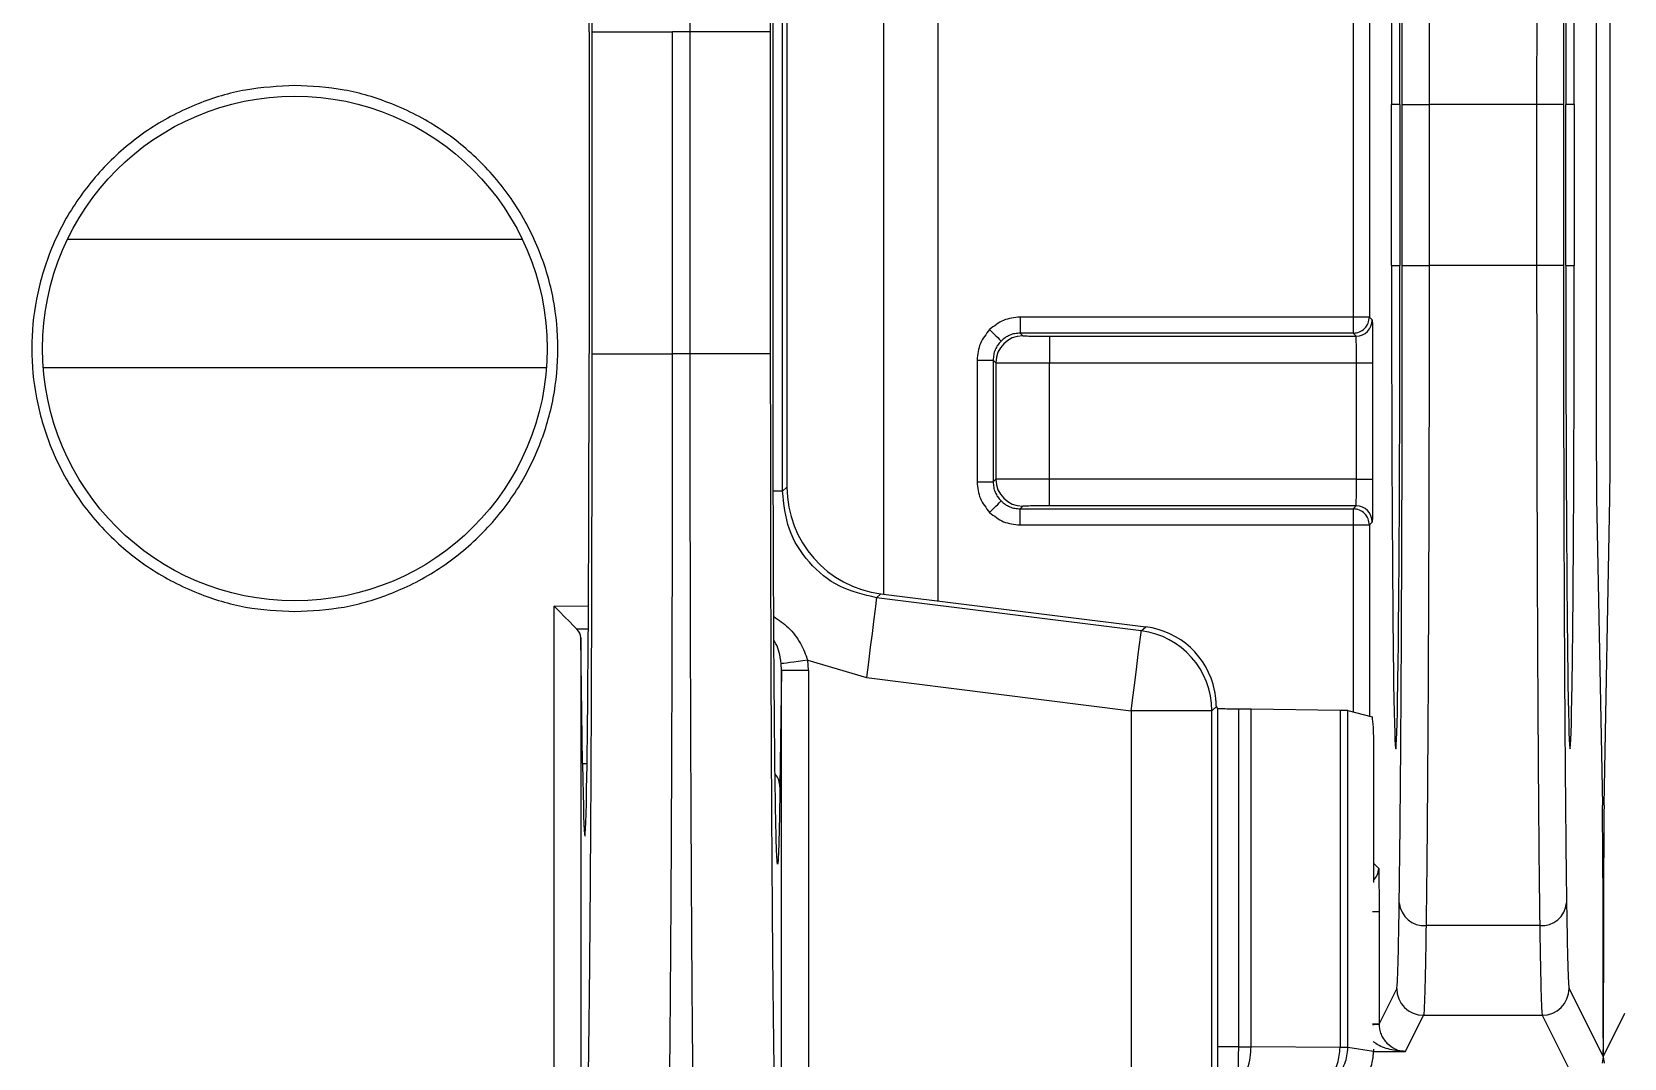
# Model space of a CAD drawing. Header units: inches. Extents: x 897.4 to 914.4, y -8.5 to 2.5.
# Drawn here: x 907.477 to 908.061, y -2.115 to -1.738 of the extents above; entities that cross this region are included whole.
import ezdxf

# ---------------------------------------------------------------- set-up
doc = ezdxf.new("R2010")
doc.units = ezdxf.units.IN
doc.header["$LTSCALE"] = 4
doc.header["$MEASUREMENT"] = 0
doc.layers.get('0').update_dxf_attribs({"linetype": 'CONTINUOUS'})

msp = doc.modelspace()

# ---------------------------------------------------------------- linework, layer by layer
for p, q in [((907.96154, -1.64954), (907.96154, -1.84299)), ((907.96745, -1.64954), (907.96745, -1.84299)), ((907.80932, -1.9471), (907.80932, -1.66354)), ((907.78924, -1.66605), (907.78924, -1.94459)), ((908.05069, -1.66634), (908.05069, -1.88257)), ((907.75216, -1.90685), (907.75216, -1.70379)), ((907.75379, -1.70523), (907.75379, -1.9054)), ((908.05581, -1.88257), (908.05581, -1.72636)), ((907.68121, -1.73839), (907.68121, -1.8565)), ((907.68233, -1.8565), (907.68233, -1.73839)), ((907.68233, -1.73839), (907.71186, -1.73839)), ((907.71186, -1.8565), (907.71186, -1.73839)), ((907.71817, -1.73839), (907.71186, -1.73839)), ((907.71817, -1.73839), (907.71817, -1.8565)), ((907.74769, -1.73839), (907.71817, -1.73839)), ((907.74769, -1.73839), (907.74769, -1.8565)), ((907.74873, -1.8565), (907.74873, -1.73839)), ((907.97559, -1.82413), (907.97559, -1.76507)), ((907.97869, -1.76507), (907.97559, -1.76507)), ((907.97869, -1.76507), (907.97869, -1.82413)), ((907.97955, -1.82413), (907.97955, -1.76507)), ((907.97955, -1.76507), (907.98939, -1.76507)), ((907.98939, -1.76507), (907.98939, -1.82413)), ((908.02882, -1.76507), (907.98939, -1.76507)), ((908.02882, -1.76507), (908.02882, -1.82413)), ((908.03867, -1.76507), (908.02882, -1.76507)), ((908.03867, -1.76507), (908.03867, -1.82413)), ((908.03953, -1.82413), (908.03953, -1.76507)), ((908.04262, -1.76507), (908.03953, -1.76507)), ((908.04262, -1.76507), (908.04262, -1.82413)), ((907.48989, -1.81437), (907.65667, -1.81437)), ((907.97559, -1.82413), (907.97869, -1.82413)), ((907.97955, -1.82413), (907.98939, -1.82413)), ((908.02882, -1.82413), (907.98939, -1.82413)), ((908.03867, -1.82413), (908.02882, -1.82413)), ((908.03953, -1.82413), (908.04262, -1.82413)), ((907.8393, -1.84299), (907.8393, -1.8489)), ((907.96154, -1.84299), (907.8393, -1.84299)), ((907.96154, -1.84299), (907.96154, -1.8489)), ((907.96745, -1.84299), (907.96154, -1.84299)), ((907.96745, -1.84299), (907.96851, -1.84406)), ((907.8393, -1.8489), (907.84028, -1.84988)), ((907.96154, -1.8489), (907.8393, -1.8489)), ((907.85012, -1.84996), (907.85012, -1.85981)), ((907.85012, -1.84996), (907.96261, -1.84996)), ((907.96261, -1.84996), (907.96154, -1.8489)), ((907.68233, -1.8565), (907.71186, -1.8565)), ((907.71817, -1.8565), (907.71186, -1.8565)), ((907.74769, -1.8565), (907.71817, -1.8565)), ((907.66556, -1.86162), (907.481, -1.86162)), ((907.82355, -1.85874), (907.82355, -1.90347)), ((907.82355, -1.85874), (907.82946, -1.85874)), ((907.82946, -1.85874), (907.83044, -1.85972)), ((907.82946, -1.85874), (907.82946, -1.90347)), ((907.83044, -1.85972), (907.83044, -1.90249)), ((907.85012, -1.90241), (907.85012, -1.85981)), ((907.85012, -1.85981), (907.96275, -1.85981)), ((907.96275, -1.90241), (907.96275, -1.85981)), ((907.96275, -1.85981), (907.96865, -1.85981)), ((907.96865, -1.85981), (907.96865, -1.90241)), ((907.82355, -1.90347), (907.82946, -1.90347)), ((907.83044, -1.90249), (907.82946, -1.90347)), ((907.96275, -1.90241), (907.85012, -1.90241)), ((907.85012, -1.91225), (907.85012, -1.90241)), ((907.96275, -1.90241), (907.96865, -1.90241)), ((907.75216, -1.90685), (907.74903, -1.90685)), ((907.75216, -1.90685), (907.75379, -1.9054)), ((908.05084, -1.90933), (908.05294, -2.02194)), ((908.05355, -2.02194), (908.05566, -1.90933)), ((907.84028, -1.91233), (907.8393, -1.91332)), ((907.8393, -1.91332), (907.96154, -1.91332)), ((907.8393, -1.91922), (907.8393, -1.91332)), ((907.96261, -1.91225), (907.85012, -1.91225)), ((907.96154, -1.91332), (907.96261, -1.91225)), ((907.96154, -1.91332), (907.96154, -1.91922)), ((907.8393, -1.91922), (907.96154, -1.91922)), ((907.96154, -1.91922), (907.96745, -1.91922)), ((907.96154, -1.91922), (907.96154, -1.98782)), ((907.96851, -1.91815), (907.96745, -1.91922)), ((907.96745, -1.91922), (907.96745, -1.98929)), ((907.78828, -1.94447), (907.78665, -1.94591)), ((907.78828, -1.94447), (907.88541, -1.95661)), ((907.66836, -2.30562), (907.66836, -1.94903)), ((907.68098, -1.9491), (907.66836, -1.94903)), ((907.88378, -1.95805), (907.78665, -1.94591)), ((907.88378, -1.95805), (907.88541, -1.95661)), ((907.68093, -1.95746), (907.67672, -1.95743)), ((907.6782, -1.96062), (907.6782, -2.30562)), ((907.67885, -2.00666), (907.6782, -1.96062)), ((907.75182, -1.97249), (907.75122, -2.01525)), ((907.75182, -1.97249), (907.7517, -1.97014)), ((907.75182, -2.30562), (907.75182, -1.97249)), ((907.75182, -1.97249), (907.76166, -1.97249)), ((907.76166, -1.97249), (907.76141, -1.96881)), ((907.76141, -1.96881), (907.78298, -1.97521)), ((907.76166, -1.97249), (907.76166, -2.30562)), ((907.78298, -1.97521), (907.88011, -1.98735)), ((907.91133, -1.98586), (907.90964, -1.98735)), ((907.91186, -1.98666), (907.91133, -1.98585)), ((907.88011, -1.98735), (907.88011, -2.48823)), ((907.90964, -1.98735), (907.88011, -1.98735)), ((907.90964, -2.48746), (907.90964, -1.98735)), ((907.91186, -2.11059), (907.91186, -1.98666)), ((907.9194, -1.98679), (907.9194, -2.11059)), ((907.92406, -2.11059), (907.92406, -1.98682)), ((907.95673, -1.98725), (907.92406, -1.98682)), ((907.95673, -1.98725), (907.95673, -2.11083)), ((907.9596, -2.11083), (907.9596, -1.98733)), ((907.9596, -1.98733), (907.96843, -1.98954)), ((907.96895, -1.99811), (907.96895, -2.05035)), ((907.67885, -2.00666), (907.68048, -2.00666)), ((907.96895, -2.04331), (907.97087, -2.04523)), ((908.05309, -2.0487), (908.05309, -2.08711)), ((908.05341, -2.08711), (908.05341, -2.0487)), ((907.96858, -2.06098), (907.97101, -2.06098)), ((907.97101, -2.06098), (907.97101, -2.10218)), ((908.02995, -2.06618), (907.98826, -2.06618)), ((907.97749, -2.08922), (907.97101, -2.10218)), ((908.04072, -2.08922), (908.05325, -2.11427)), ((907.96858, -2.10218), (907.97101, -2.10218)), ((907.97101, -2.10218), (907.97101, -2.10235)), ((907.98071, -2.1123), (907.98733, -2.09906)), ((907.98733, -2.09906), (908.03088, -2.09906)), ((908.03088, -2.09906), (908.04149, -2.12028)), ((908.05325, -2.11427), (908.06122, -2.09834)), ((907.95673, -2.11086), (907.92406, -2.11059)), ((907.95673, -2.11083), (907.95673, -2.11086)), ((907.9596, -2.11083), (907.95673, -2.11083)), ((907.9596, -2.11083), (907.95959, -2.11091)), ((907.96895, -2.11228), (907.9596, -2.11083)), ((907.96895, -2.11148), (907.96895, -2.11228)), ((907.96895, -2.1123), (907.98071, -2.1123))]:
    msp.add_line(p, q)
at = {"flags": 128}
for points in [[(907.82816, -1.8476), (907.82897, -1.84841), (907.82975, -1.84919), (907.83047, -1.84991), (907.8311, -1.85054), (907.83162, -1.85106), (907.83201, -1.85145), (907.83225, -1.85169), (907.83234, -1.85178)], [(907.82816, -1.91461), (907.82897, -1.9138), (907.82975, -1.91302), (907.83047, -1.9123), (907.8311, -1.91167), (907.83162, -1.91115), (907.83201, -1.91077), (907.83225, -1.91052), (907.83234, -1.91043)], [(907.67672, -1.95743), (907.6755, -1.95621), (907.67399, -1.95469), (907.67225, -1.95294), (907.67034, -1.95103), (907.66836, -1.94903)], [(907.78665, -1.94591), (907.78657, -1.94652), (907.78636, -1.94821), (907.78602, -1.95094), (907.78556, -1.95458), (907.78501, -1.95901), (907.78438, -1.96406), (907.78369, -1.96952), (907.78298, -1.97521)], [(907.88011, -1.98735), (907.88082, -1.98167), (907.88151, -1.9762), (907.88214, -1.97115), (907.88269, -1.96672), (907.88315, -1.96308), (907.88349, -1.96035), (907.8837, -1.95866), (907.88378, -1.95805)], [(907.76141, -1.96881), (907.75962, -1.96905), (907.75789, -1.96929), (907.75628, -1.96951), (907.75484, -1.96971), (907.75363, -1.96987), (907.75268, -1.97), (907.75203, -1.97009), (907.7517, -1.97014)], [(907.96858, -2.1024), (907.96926, -2.10238), (907.97, -2.10237), (907.97054, -2.10236), (907.97089, -2.10236), (907.97101, -2.10235)]]:
    msp.add_lwpolyline(points, dxfattribs=at)
msp.add_circle((907.57328, -1.85453), 0.09255)
for centre, radius, start, end in [((907.96261, -1.84406), 0.00591, 270.00507, 359.99493), ((907.84028, -1.85972), 0.00984, 90.00704, 179.99467), ((907.84028, -1.90249), 0.00984, 180.00364, 269.99636), ((907.96261, -1.91815), 0.00591, 0.00507, 89.99493), ((907.88011, -1.98735), 0.02953, 0.00439, 82.87056), ((907.7437, -2.01535), 0.00752, 0.78786, 38.27097), ((907.96496, -2.04523), 0.00591, 312.42869, 359.98012), ((907.98761, -2.05697), 0.00924, 185.39701, 274.00501), ((908.0306, -2.05697), 0.00924, 265.9947, 354.60245), ((907.98733, -2.08921), 0.00984, 180.01367, 269.99316), ((908.03088, -2.08921), 0.00984, 270.00684, 359.98633), ((907.95638, -2.20829), 0.09743, 88.10776, 89.79536)]:
    msp.add_arc(centre, radius, start, end)
for centre, major_axis, ratio, start_param, end_param in [((907.67966, -1.73839), (0, 0.17686), 0.008727, 4.712389, 6.839817), ((907.97714, -1.76507), (0, 0.17717), 0.008727, 0, 1.570796), ((907.97714, -1.76507), (0, 0.17717), 0.008727, 4.712389, 6.283185), ((908.04107, -1.76507), (0, 0.17717), 0.008727, 0, 1.570796), ((908.04107, -1.76507), (0, 0.17717), 0.008727, 4.712389, 6.283185), ((907.97714, -1.82413), (0, 0.17717), 0.008727, 1.570796, 4.712389), ((908.04107, -1.82413), (0, 0.17717), 0.008727, 1.570796, 4.712389), ((907.67966, -1.8565), (0, 0.17686), 0.008727, 2.584961, 4.712389), ((908.05095, -1.88257), (0, 0.02953), 0.008727, 1.570796, 2.70526), ((908.05555, -1.88257), (0, 0.02953), 0.008727, 3.577925, 4.712389), ((907.79317, -1.9054), (0.02952, 0.02606), 0.999932, 2.418406, 3.86478), ((907.88175, -1.98591), (-0.02214, -0.01954), 0.999932, 2.621611, 3.86478), ((907.66836, -1.96063), (0.00984, -0.00008), 0.622195, 0.013944, 0.561811), ((908.05283, -2.0487), (0, 0.02953), 0.008727, 4.712389, 5.846853), ((908.05366, -2.0487), (0, 0.02953), 0.008727, 0.436332, 1.570796), ((908.05335, -2.08711), (0, 0.02953), 0.008727, 1.570796, 2.738614), ((908.05315, -2.08711), (0, 0.02953), 0.008727, 3.544571, 4.712389)]:
    msp.add_ellipse(centre, major_axis=major_axis, ratio=ratio, start_param=start_param, end_param=end_param)
for points, knots in [([(907.7195, -1.44858), (907.71939, -1.4571), (907.71918, -1.47395), (907.71891, -1.50564), (907.71868, -1.54051), (907.7185, -1.57813), (907.71835, -1.61748), (907.71825, -1.65774), (907.71818, -1.69815), (907.71817, -1.7251), (907.71817, -1.73839)], [0, 0, 0, 0, 0.1362126, 0.2692219, 0.3990282, 0.525631, 0.6490297, 0.7692243, 0.8862147, 1, 1, 1, 1]), ([(907.68233, -1.73839), (907.68233, -1.72531), (907.68232, -1.69914), (907.68225, -1.6601), (907.68214, -1.62192), (907.68198, -1.58539), (907.68178, -1.55152), (907.68155, -1.52143), (907.68129, -1.49502), (907.68109, -1.48111), (907.681, -1.47415)], [0, 0, 0, 0, 0.122806, 0.245645, 0.372787, 0.499995, 0.627139, 0.754348, 0.877157, 1, 1, 1, 1]), ([(907.74903, -1.47415), (907.74893, -1.48111), (907.74873, -1.49502), (907.74847, -1.52142), (907.74824, -1.55151), (907.74804, -1.58538), (907.74789, -1.62191), (907.74778, -1.66009), (907.74771, -1.69914), (907.7477, -1.72531), (907.74769, -1.73839)], [0, 0, 0, 0, 0.12281, 0.245651, 0.372795, 0.500004, 0.627147, 0.754355, 0.877162, 1, 1, 1, 1]), ([(907.98711, -1.48003), (907.9872, -1.481), (907.98739, -1.48288), (907.98764, -1.49022), (907.98788, -1.49998), (907.98808, -1.51112), (907.98825, -1.52257), (907.98839, -1.53369), (907.98852, -1.54515), (907.98863, -1.55672), (907.98881, -1.57787), (907.98903, -1.61159), (907.98923, -1.66082), (907.98936, -1.71251), (907.98938, -1.7477), (907.98939, -1.76507)], [0, 0, 0, 0, 0.077685, 0.151042, 0.220072, 0.284772, 0.333421, 0.379298, 0.422402, 0.462733, 0.500292, 0.629981, 0.756495, 0.879835, 1, 1, 1, 1]), ([(908.0311, -1.48003), (908.03101, -1.481), (908.03083, -1.48288), (908.03057, -1.49022), (908.03033, -1.49998), (908.0301, -1.513), (908.02987, -1.5292), (908.02966, -1.5483), (908.02949, -1.5671), (908.02936, -1.58539), (908.02924, -1.6034), (908.02915, -1.62222), (908.02906, -1.6417), (908.02895, -1.67145), (908.02885, -1.71251), (908.02883, -1.74771), (908.02882, -1.76507)], [0, 0, 0, 0, 0.077665, 0.151004, 0.220015, 0.284697, 0.364187, 0.435984, 0.500087, 0.552402, 0.604207, 0.655502, 0.706288, 0.756563, 0.879869, 1, 1, 1, 1]), ([(907.97955, -1.76507), (907.97954, -1.75419), (907.97954, -1.73212), (907.97948, -1.69902), (907.97938, -1.66022), (907.97919, -1.61734), (907.97893, -1.57894), (907.97866, -1.55007), (907.9784, -1.5292), (907.97812, -1.51267), (907.97784, -1.50066), (907.97755, -1.49271), (907.97736, -1.4908), (907.97727, -1.48986)], [0, 0, 0, 0, 0.078025, 0.158306, 0.240725, 0.369036, 0.499877, 0.58713, 0.673657, 0.759267, 0.841645, 0.921951, 1, 1, 1, 1]), ([(908.04094, -1.48986), (908.04085, -1.4908), (908.04066, -1.49271), (908.04037, -1.50066), (908.04004, -1.51473), (908.03968, -1.53837), (908.03935, -1.57013), (908.03912, -1.60288), (908.03895, -1.63357), (908.03882, -1.6659), (908.03873, -1.69901), (908.03868, -1.73211), (908.03867, -1.75419), (908.03867, -1.76507)], [0, 0, 0, 0, 0.0780274, 0.1583114, 0.240733, 0.3690473, 0.4998886, 0.5871419, 0.6736672, 0.7592748, 0.8416513, 0.9219535, 1, 1, 1, 1]), ([(907.74873, -1.73839), (907.74873, -1.73115), (907.74873, -1.71666), (907.74877, -1.69441), (907.74883, -1.672), (907.74892, -1.64932), (907.74904, -1.62764), (907.74919, -1.60732), (907.74936, -1.58937), (907.74956, -1.57436), (907.74978, -1.56293), (907.74998, -1.55565), (907.75012, -1.55381), (907.75017, -1.55306)], [0, 0, 0, 0, 0.079932, 0.159902, 0.248894, 0.337962, 0.434237, 0.530589, 0.630968, 0.731425, 0.831805, 0.932263, 1, 1, 1, 1]), ([(907.57328, -1.75804), (907.56722, -1.75836), (907.55509, -1.75901), (907.53708, -1.76448), (907.51991, -1.77327), (907.50459, -1.78584), (907.49414, -1.7986), (907.4875, -1.80995), (907.48227, -1.82145), (907.4779, -1.83634), (907.47623, -1.85452), (907.4779, -1.87272), (907.48318, -1.89073), (907.49203, -1.9079), (907.50458, -1.92322), (907.51735, -1.93367), (907.5287, -1.94031), (907.5402, -1.94552), (907.55509, -1.95006), (907.56721, -1.9507), (907.57328, -1.95102)], [0, 0, 0, 0, 0.059974, 0.119983, 0.184936, 0.249956, 0.314908, 0.347281, 0.380016, 0.439973, 0.499999, 0.559956, 0.619983, 0.684935, 0.749957, 0.814909, 0.847281, 0.880016, 0.939991, 1, 1, 1, 1]), ([(907.57328, -1.95102), (907.57934, -1.9507), (907.59147, -1.95005), (907.60948, -1.94458), (907.62664, -1.93579), (907.64196, -1.92323), (907.65242, -1.91046), (907.65906, -1.89911), (907.66429, -1.88761), (907.66866, -1.87273), (907.67033, -1.85454), (907.66866, -1.83634), (907.66337, -1.81833), (907.65453, -1.80117), (907.64198, -1.78585), (907.62921, -1.77539), (907.61786, -1.76875), (907.60635, -1.76354), (907.59147, -1.759), (907.57934, -1.75836), (907.57328, -1.75804)], [0, 0, 0, 0, 0.059974, 0.119983, 0.184935, 0.249957, 0.314909, 0.347282, 0.380016, 0.439973, 0.5, 0.559956, 0.619983, 0.684935, 0.749956, 0.814908, 0.847282, 0.880016, 0.939991, 1, 1, 1, 1]), ([(907.97842, -2.05783), (907.9785, -2.05143), (907.97866, -2.03862), (907.97889, -2.01483), (907.97908, -1.98801), (907.97925, -1.9581), (907.97938, -1.92601), (907.97948, -1.89258), (907.97954, -1.85843), (907.97954, -1.83556), (907.97955, -1.82413)], [0, 0, 0, 0, 0.122952, 0.245941, 0.372934, 0.500004, 0.626997, 0.754065, 0.877014, 1, 1, 1, 1]), ([(907.98939, -1.82413), (907.98939, -1.83516), (907.98938, -1.85752), (907.98932, -1.89103), (907.98923, -1.9244), (907.98911, -1.95705), (907.98895, -1.98837), (907.98876, -2.01755), (907.98853, -2.0443), (907.98835, -2.05883), (907.98826, -2.06618)], [0, 0, 0, 0, 0.114605, 0.23218, 0.352726, 0.476241, 0.602727, 0.732182, 0.864606, 1, 1, 1, 1]), ([(908.02882, -1.82413), (908.02883, -1.83516), (908.02883, -1.85752), (908.02889, -1.89103), (908.02898, -1.9244), (908.0291, -1.95705), (908.02926, -1.98837), (908.02946, -2.01755), (908.02968, -2.0443), (908.02986, -2.05883), (908.02995, -2.06618)], [0, 0, 0, 0, 0.114605, 0.23218, 0.352726, 0.476241, 0.602727, 0.732182, 0.864606, 1, 1, 1, 1]), ([(908.03867, -1.82413), (908.03867, -1.83556), (908.03868, -1.85843), (908.03873, -1.89257), (908.03883, -1.926), (908.03896, -1.95808), (908.03913, -1.98801), (908.03933, -2.01483), (908.03955, -2.03862), (908.03971, -2.05143), (908.0398, -2.05783)], [0, 0, 0, 0, 0.1229487, 0.2459349, 0.3729272, 0.4999953, 0.6269886, 0.7540583, 0.8770101, 1, 1, 1, 1]), ([(907.8393, -1.84299), (907.83721, -1.84321), (907.83304, -1.84364), (907.82979, -1.84628), (907.82816, -1.8476)], [0, 0, 0, 0, 0.500011, 1, 1, 1, 1]), ([(907.96154, -1.8489), (907.96232, -1.84881), (907.96386, -1.84863), (907.96582, -1.84726), (907.96718, -1.84531), (907.96736, -1.84377), (907.96745, -1.84299)], [0, 0, 0, 0, 0.250006, 0.5, 0.749994, 1, 1, 1, 1]), ([(907.96851, -1.84406), (907.96853, -1.84428), (907.96856, -1.84463), (907.96859, -1.8466), (907.96861, -1.84862), (907.96863, -1.85113), (907.96865, -1.85478), (907.96865, -1.85783), (907.96865, -1.85981)], [0, 0, 0, 0, 0.239568, 0.368284, 0.500002, 0.628719, 0.760445, 1, 1, 1, 1]), ([(907.82816, -1.8476), (907.82684, -1.84923), (907.8242, -1.85248), (907.82377, -1.85665), (907.82355, -1.85874)], [0, 0, 0, 0, 0.499993, 1, 1, 1, 1]), ([(907.8393, -1.8489), (907.83865, -1.84893), (907.83736, -1.84901), (907.83551, -1.8496), (907.83378, -1.85049), (907.83282, -1.85135), (907.83234, -1.85178)], [0, 0, 0, 0, 0.2499993, 0.5000103, 0.7500019, 1, 1, 1, 1]), ([(907.84028, -1.84988), (907.84042, -1.84989), (907.84071, -1.84991), (907.84267, -1.84994), (907.8447, -1.84995), (907.84698, -1.84996), (907.84889, -1.84996), (907.85012, -1.84996)], [0, 0, 0, 0, 0.249023, 0.499651, 0.628462, 0.760272, 1, 1, 1, 1]), ([(907.96275, -1.85981), (907.96273, -1.85852), (907.96271, -1.85596), (907.96268, -1.85272), (907.96264, -1.85044), (907.96262, -1.85012), (907.96261, -1.84996)], [0, 0, 0, 0, 0.249998, 0.5, 0.750002, 1, 1, 1, 1]), ([(907.681, -2.12074), (907.68109, -2.11378), (907.68129, -2.09987), (907.68155, -2.07347), (907.68178, -2.04338), (907.68198, -2.00951), (907.68214, -1.97298), (907.68225, -1.9348), (907.68232, -1.89575), (907.68233, -1.86958), (907.68233, -1.8565)], [0, 0, 0, 0, 0.122809, 0.245651, 0.372795, 0.500004, 0.627146, 0.754354, 0.877161, 1, 1, 1, 1]), ([(907.71052, -2.14631), (907.71063, -2.13779), (907.71084, -2.12094), (907.71111, -2.08925), (907.71134, -2.05438), (907.71153, -2.01675), (907.71167, -1.97741), (907.71178, -1.93715), (907.71184, -1.89674), (907.71185, -1.86979), (907.71186, -1.8565)], [0, 0, 0, 0, 0.136212, 0.269222, 0.399029, 0.525631, 0.64903, 0.769224, 0.886214, 1, 1, 1, 1]), ([(907.71817, -1.8565), (907.71817, -1.86979), (907.71818, -1.89674), (907.71825, -1.93715), (907.71835, -1.97741), (907.7185, -2.01675), (907.71868, -2.05438), (907.71891, -2.08925), (907.71918, -2.12094), (907.71939, -2.13779), (907.7195, -2.14631)], [0, 0, 0, 0, 0.113786, 0.230776, 0.35097, 0.474369, 0.600971, 0.730778, 0.863788, 1, 1, 1, 1]), ([(907.74769, -1.8565), (907.7477, -1.86958), (907.74771, -1.89574), (907.74778, -1.93479), (907.74789, -1.97297), (907.74804, -2.00949), (907.74824, -2.04337), (907.74847, -2.07346), (907.74873, -2.09987), (907.74893, -2.11378), (907.74903, -2.12074)], [0, 0, 0, 0, 0.122806, 0.245646, 0.372787, 0.499996, 0.627139, 0.754349, 0.877158, 1, 1, 1, 1]), ([(907.75014, -2.04129), (907.75009, -2.04068), (907.74997, -2.03895), (907.74978, -2.03194), (907.74956, -2.02054), (907.74936, -2.00552), (907.74919, -1.98758), (907.74904, -1.96725), (907.74892, -1.94558), (907.74883, -1.9229), (907.74875, -1.89358), (907.74873, -1.871), (907.74873, -1.8565)], [0, 0, 0, 0, 0.054832, 0.156632, 0.258509, 0.360308, 0.462185, 0.559821, 0.657535, 0.747785, 0.838113, 1, 1, 1, 1]), ([(907.83234, -1.85178), (907.83191, -1.85226), (907.83105, -1.85322), (907.83015, -1.85495), (907.82956, -1.85681), (907.82949, -1.85809), (907.82946, -1.85874)], [0, 0, 0, 0, 0.250002, 0.499995, 0.750005, 1, 1, 1, 1]), ([(907.83044, -1.85972), (907.83075, -1.85973), (907.83138, -1.85974), (907.83594, -1.85976), (907.84243, -1.85978), (907.84756, -1.8598), (907.85012, -1.85981)], [0, 0, 0, 0, 0.250001, 0.500001, 0.750001, 1, 1, 1, 1]), ([(907.82355, -1.90347), (907.82377, -1.90556), (907.8242, -1.90973), (907.82684, -1.91298), (907.82816, -1.91461)], [0, 0, 0, 0, 0.500017, 1, 1, 1, 1]), ([(907.82946, -1.90347), (907.82949, -1.90412), (907.82956, -1.90541), (907.83015, -1.90726), (907.83105, -1.90899), (907.83191, -1.90995), (907.83234, -1.91043)], [0, 0, 0, 0, 0.249995, 0.500005, 0.749998, 1, 1, 1, 1]), ([(907.85012, -1.90241), (907.84756, -1.90241), (907.84243, -1.90243), (907.83594, -1.90245), (907.83138, -1.90247), (907.83075, -1.90249), (907.83044, -1.90249)], [0, 0, 0, 0, 0.249999, 0.499999, 0.749999, 1, 1, 1, 1]), ([(907.96261, -1.91225), (907.96262, -1.91209), (907.96264, -1.91178), (907.96268, -1.9095), (907.96271, -1.90625), (907.96273, -1.90369), (907.96275, -1.90241)], [0, 0, 0, 0, 0.249998, 0.5, 0.750002, 1, 1, 1, 1]), ([(907.96865, -1.90241), (907.96865, -1.90438), (907.96865, -1.90741), (907.96863, -1.91106), (907.96861, -1.91355), (907.96859, -1.9156), (907.96856, -1.91758), (907.96853, -1.91793), (907.96851, -1.91815)], [0, 0, 0, 0, 0.239555, 0.368275, 0.499996, 0.628711, 0.760432, 1, 1, 1, 1]), ([(907.78665, -1.94591), (907.78199, -1.94482), (907.77269, -1.94265), (907.76143, -1.93341), (907.75366, -1.9211), (907.75266, -1.9116), (907.75216, -1.90685)], [0, 0, 0, 0, 0.250007, 0.500002, 0.749994, 1, 1, 1, 1]), ([(907.82816, -1.91461), (907.82979, -1.91593), (907.83304, -1.91858), (907.83721, -1.91901), (907.8393, -1.91922)], [0, 0, 0, 0, 0.499996, 1, 1, 1, 1]), ([(907.83234, -1.91043), (907.83282, -1.91086), (907.83378, -1.91172), (907.83551, -1.91262), (907.83736, -1.91321), (907.83865, -1.91328), (907.8393, -1.91332)], [0, 0, 0, 0, 0.2499981, 0.4999897, 0.7500007, 1, 1, 1, 1]), ([(907.85012, -1.91225), (907.84884, -1.91225), (907.84627, -1.91225), (907.84354, -1.91227), (907.84188, -1.91229), (907.84064, -1.91231), (907.84042, -1.91232), (907.84028, -1.91233)], [0, 0, 0, 0, 0.249015, 0.49964, 0.62845, 0.760259, 1, 1, 1, 1]), ([(907.96745, -1.91922), (907.96736, -1.91845), (907.96718, -1.9169), (907.96582, -1.91495), (907.96386, -1.91358), (907.96232, -1.9134), (907.96154, -1.91332)], [0, 0, 0, 0, 0.250006, 0.5, 0.749994, 1, 1, 1, 1]), ([(907.74896, -1.95275), (907.7508, -1.95404), (907.75467, -1.95676), (907.75894, -1.96236), (907.76062, -1.96674), (907.76141, -1.96881)], [0, 0, 0, 0, 0.323513, 0.680025, 1, 1, 1, 1]), ([(907.7517, -1.97014), (907.75163, -1.9696), (907.75126, -1.96678), (907.75057, -1.96382), (907.74912, -1.96175), (907.74901, -1.96159)], [0, 0, 0, 0, 0.17699, 0.93883, 1, 1, 1, 1]), ([(907.91133, -1.98585), (907.91132, -1.98578), (907.91131, -1.98563), (907.91127, -1.98459), (907.91116, -1.98308), (907.91095, -1.98144), (907.91075, -1.98037), (907.91067, -1.97995)], [0, 0, 0, 0, 0.2154969, 0.4309917, 0.6461363, 0.8599928, 1, 1, 1, 1]), ([(907.9194, -1.98679), (907.91837, -1.98678), (907.9163, -1.98675), (907.91388, -1.98672), (907.91221, -1.98669), (907.91198, -1.98667), (907.91186, -1.98666)], [0, 0, 0, 0, 0.25, 0.499999, 0.749999, 1, 1, 1, 1]), ([(907.92406, -1.98682), (907.92337, -1.98681), (907.922, -1.9868), (907.92027, -1.98679), (907.9194, -1.98679)], [0, 0, 0, 0, 0.500003, 1, 1, 1, 1]), ([(907.9596, -1.98733), (907.95942, -1.98732), (907.95906, -1.98729), (907.9575, -1.98726), (907.95673, -1.98725)], [0, 0, 0, 0, 0.499999, 1, 1, 1, 1]), ([(907.96843, -1.98954), (907.96857, -1.99063), (907.96875, -1.99212), (907.9689, -1.99528), (907.96894, -1.99694), (907.96895, -1.99773), (907.96895, -1.99811)], [0, 0, 0, 0, 0.606127, 0.826186, 0.917069, 1, 1, 1, 1]), ([(907.75122, -2.01525), (907.75117, -2.01887), (907.75106, -2.02612), (907.75087, -2.0344), (907.75067, -2.0405), (907.75046, -2.04354), (907.75028, -2.04396), (907.75017, -2.04191), (907.75014, -2.04129)], [0, 0, 0, 0, 0.1677402, 0.3355604, 0.5223135, 0.709227, 0.9112632, 1, 1, 1, 1]), ([(907.97087, -2.04523), (907.97089, -2.04546), (907.97091, -2.04581), (907.97095, -2.04778), (907.97097, -2.0498), (907.97099, -2.0523), (907.971, -2.05596), (907.97101, -2.05901), (907.97101, -2.06098)], [0, 0, 0, 0, 0.239567, 0.368284, 0.500001, 0.628719, 0.760433, 1, 1, 1, 1]), ([(907.97749, -2.08922), (907.97757, -2.0887), (907.97774, -2.08766), (907.97797, -2.08125), (907.9782, -2.07175), (907.97835, -2.06247), (907.97842, -2.05783)], [0, 0, 0, 0, 0.249952, 0.5, 0.749952, 1, 1, 1, 1]), ([(908.0398, -2.05783), (908.03987, -2.06247), (908.04001, -2.07175), (908.04024, -2.08125), (908.04048, -2.08766), (908.04064, -2.0887), (908.04072, -2.08922)], [0, 0, 0, 0, 0.24995, 0.499998, 0.74995, 1, 1, 1, 1]), ([(907.98826, -2.06618), (907.98818, -2.07104), (907.98803, -2.08074), (907.9878, -2.09072), (907.98756, -2.09741), (907.98741, -2.09851), (907.98733, -2.09906)], [0, 0, 0, 0, 0.25, 0.5, 0.75, 1, 1, 1, 1]), ([(908.02995, -2.06618), (908.03003, -2.07104), (908.03019, -2.08074), (908.03042, -2.09072), (908.03065, -2.09741), (908.0308, -2.09851), (908.03088, -2.09906)], [0, 0, 0, 0, 0.2500003, 0.4999999, 0.7500003, 1, 1, 1, 1]), ([(907.97101, -2.10235), (907.97105, -2.10297), (907.97115, -2.10429), (907.97176, -2.10614), (907.97268, -2.10787), (907.97441, -2.11001), (907.97597, -2.11085), (907.97704, -2.11143)], [0, 0, 0, 0, 0.119978, 0.254358, 0.410393, 0.592776, 1, 1, 1, 1]), ([(907.98071, -2.1123), (907.97881, -2.11214), (907.97507, -2.11182), (907.97103, -2.11039), (907.96922, -2.10894), (907.96895, -2.10872)], [0, 0, 0, 0, 0.466685, 0.920023, 1, 1, 1, 1]), ([(907.9194, -2.11059), (907.91837, -2.11059), (907.9163, -2.11059), (907.91388, -2.11059), (907.91221, -2.11059), (907.91198, -2.11059), (907.91186, -2.11059)], [0, 0, 0, 0, 0.25, 0.499999, 0.749999, 1, 1, 1, 1]), ([(907.91201, -2.13352), (907.91199, -2.13249), (907.91195, -2.13043), (907.9119, -2.12484), (907.91187, -2.1181), (907.91187, -2.11312), (907.91186, -2.11062)], [0, 0, 0, 0, 0.248957, 0.500098, 0.749327, 1, 1, 1, 1]), ([(907.9194, -2.11061), (907.91939, -2.11213), (907.91937, -2.11516), (907.91924, -2.11929), (907.91905, -2.12271), (907.91887, -2.12404), (907.91879, -2.1247)], [0, 0, 0, 0, 0.249907, 0.499771, 0.749779, 1, 1, 1, 1]), ([(907.91879, -2.1247), (907.9196, -2.12388), (907.92118, -2.12227), (907.92285, -2.11863), (907.92386, -2.11469), (907.92399, -2.11196), (907.92406, -2.11063)], [0, 0, 0, 0, 0.273196, 0.530761, 0.772925, 1, 1, 1, 1]), ([(907.9194, -2.11059), (907.92027, -2.11059), (907.922, -2.11059), (907.92337, -2.11059), (907.92406, -2.11059)], [0, 0, 0, 0, 0.499997, 1, 1, 1, 1]), ([(907.94704, -2.12611), (907.9479, -2.12578), (907.95008, -2.12491), (907.9527, -2.12254), (907.95466, -2.11956), (907.95626, -2.11591), (907.95654, -2.11286), (907.95673, -2.11086)], [0, 0, 0, 0, 0.160764, 0.409846, 0.564164, 0.714114, 1, 1, 1, 1]), ([(907.94793, -2.12606), (907.94891, -2.12574), (907.95152, -2.1249), (907.95466, -2.12257), (907.95706, -2.1196), (907.95903, -2.11596), (907.95937, -2.11291), (907.95959, -2.11091)], [0, 0, 0, 0, 0.152225, 0.403822, 0.559722, 0.711223, 1, 1, 1, 1]), ([(907.96557, -2.12268), (907.9665, -2.12128), (907.96777, -2.11936), (907.96869, -2.11559), (907.96892, -2.11367), (907.96894, -2.11274), (907.96895, -2.11228)], [0, 0, 0, 0, 0.59554, 0.813639, 0.909336, 1, 1, 1, 1]), ([(907.97704, -2.11143), (907.97709, -2.11146), (907.97825, -2.11227), (907.97951, -2.11228), (907.98071, -2.1123)], [0, 0, 0, 0, 0.037634, 1, 1, 1, 1]), ([(908.05325, -2.11427), (908.0531, -2.11529), (908.05292, -2.11649), (908.05283, -2.11662), (908.05282, -2.11663)], [0, 0, 0, 0, 0.845051, 1, 1, 1, 1]), ([(908.05325, -2.11427), (908.0534, -2.11529), (908.05358, -2.11649), (908.05367, -2.11662), (908.05368, -2.11663)], [0, 0, 0, 0, 0.845051, 1, 1, 1, 1])]:
    msp.add_open_spline(points, degree=3, knots=knots)

doc.saveas('drawing.dxf')
